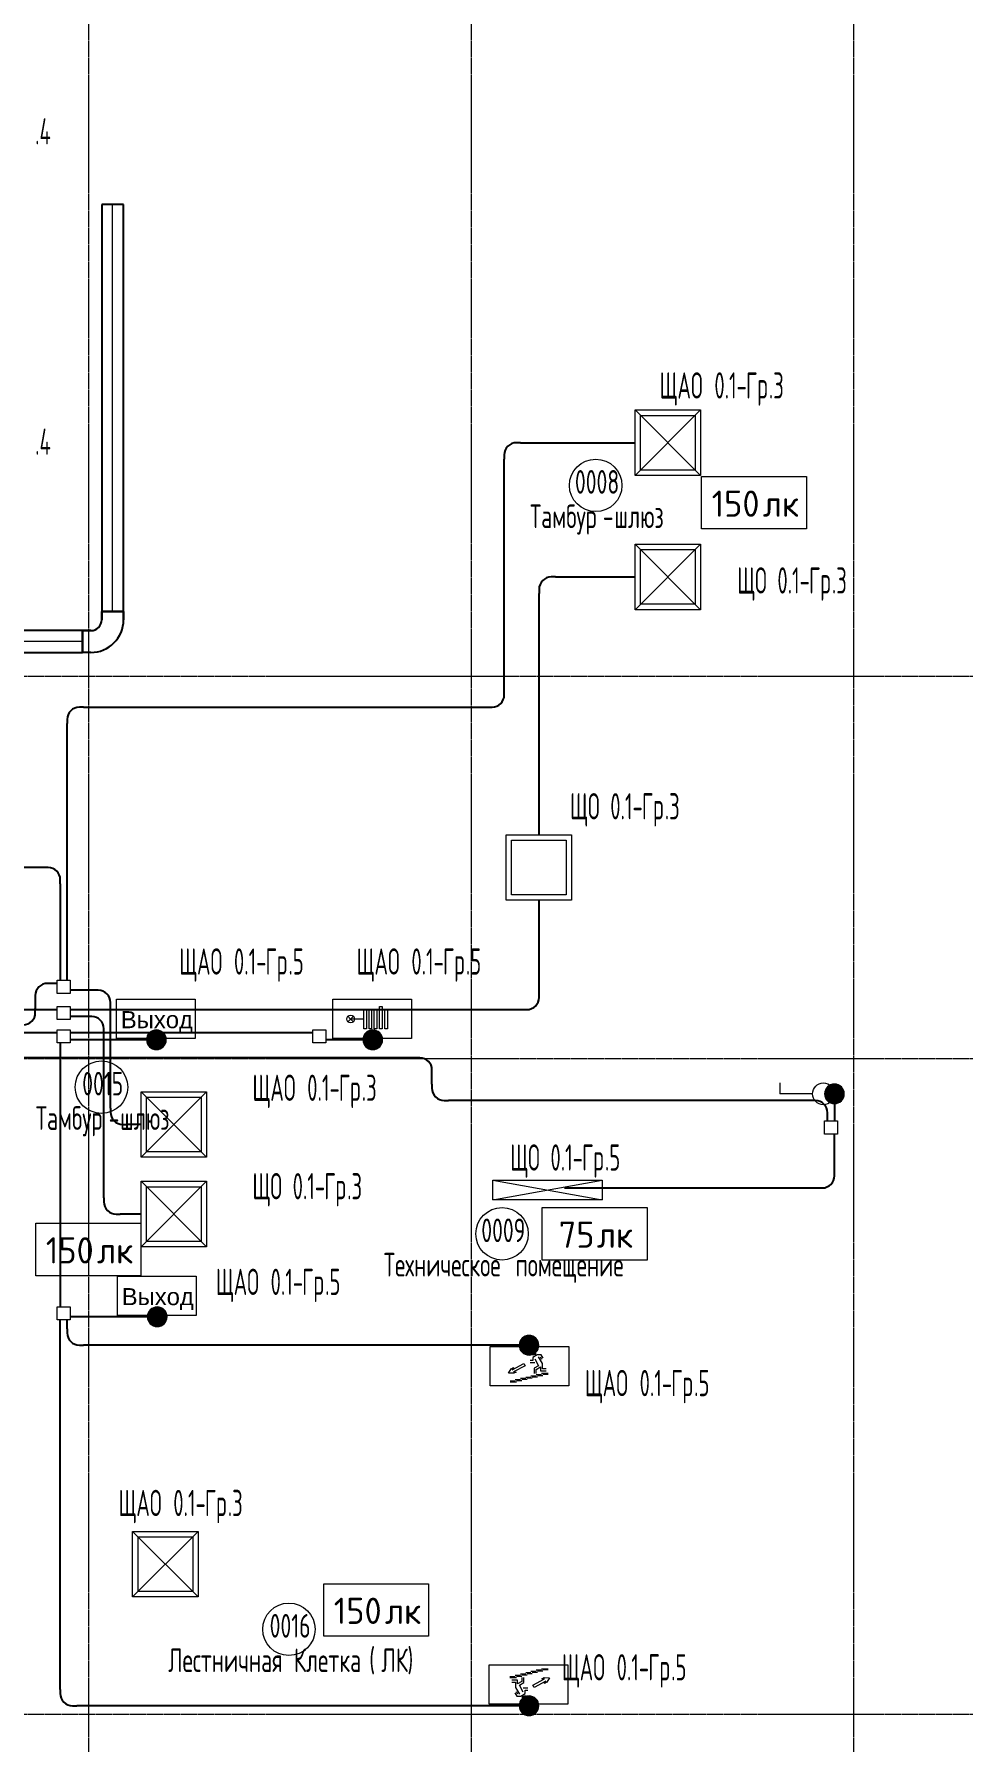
# Model space of a CAD drawing. Header units: millimetres. Extents: x -4730 to 98194, y -4296 to 93388.
# Drawn here: x 50502 to 59000, y 36750 to 52380 of the extents above; entities that cross this region are included whole.
import ezdxf

# ---------------------------------------------------------------- set-up
doc = ezdxf.new("R2010")
doc.units = ezdxf.units.MM
doc.linetypes.add('Линия сетки', pattern=[22.225, 12.7, -3.175, 3.175, -3.175])
for name, color, linetype, lineweight, true_color in [('Кабельные лотки', 5, 'Continuous', 25, 0x0000ff), ('Короба', 7, 'Continuous', 25, 0x008000), ('Опуск', 7, 'Continuous', 18, 0x007f00), ('Соединительные детали кабельных лотков', 5, 'Continuous', 25, 0x0000ff), ('Соединительные детали коробов', 7, 'Continuous', 25, 0x008000), ('Типовые аннотации', 5, 'Continuous', 18, 0x0000ff)]:
    doc.layers.add(name, color=color, linetype=linetype, lineweight=lineweight, true_color=true_color)
for name, color, linetype, lineweight in [('Марки помещений', 7, 'Continuous', 9), ('Марки силовых электроприборов', 7, 'Continuous', 9), ('Осевая линия', 7, 'Continuous', 18), ('Оси', 7, 'Continuous', 9)]:
    doc.layers.add(name, color=color, linetype=linetype, lineweight=lineweight)
doc.styles.add('Arial', font='arial.ttf', dxfattribs={"height": 156})
doc.styles.add('GOST Common', font='GOST_Common.ttf', dxfattribs={"width": 0.6, "height": 240})
doc.styles.add('GOST Common_1', font='GOST_Common.ttf', dxfattribs={"height": 240})
doc.styles.add('GOST Common_4', font='GOST_Common.ttf', dxfattribs={"width": 0.7, "height": 216})

# ---------------------------------------------------------------- blocks, each defined once
blk = doc.blocks.new('M_Короб_ отвод - Плоский торец - ПВХ - Стандартная-2386742-Подвал')
at = {"layer": 'Соединительные детали коробов'}
for p, q in [((2894, 82640), (2856, 82640)), ((3006, 82640), (2894, 82640)), ((3006, 82640), (3006, 82640))]:
    blk.add_line(p, q, dxfattribs=at)
blk = doc.blocks.new('M_Короб_ отвод - Плоский торец - ПВХ - Стандартная-V1-Подвал')
at = {"layer": 'Соединительные детали коробов'}
for p, q in [((0, 111.95), (0, 150.05)), ((-150.05, 0), (-111.95, 0))]:
    blk.add_line(p, q, dxfattribs=at)
blk.add_arc((-111.95, 111.95), 111.95, 270, 0, dxfattribs=at)
blk = doc.blocks.new('M_Горизонтальный изгиб-колено для канального - Стандартная-2451758-Подвал')
at = {"layer": 'Соединительные детали кабельных лотков'}
for p, q in [((-100, 200), (-100, 275)), ((100, 275), (-100, 275)), ((-100, 275), (100, 275)), ((-100, 275), (-100, 275)), ((-100, 275), (-100, 200)), ((100, 200), (100, 275)), ((100, 275), (100, 275)), ((100, 275), (100, 200)), ((-275, 100), (-275, 100)), ((-275, 100), (-275, -100)), ((-275, -100), (-275, 100)), ((-275, 100), (-200, 100)), ((-200, 100), (-275, 100)), ((-275, -100), (-275, -100)), ((-200, -100), (-275, -100)), ((-200, -100), (-275, -100))]:
    blk.add_line(p, q, dxfattribs=at)
for radius, end in [(100, 360), (300, 360), (100, 0), (300, 0)]:
    blk.add_arc((-200, 200), radius, 270, end, dxfattribs=at)
blk = doc.blocks.new('ADSK_Марка_Помещение - Номер Имя-85223-Подвал')
at = {"layer": 'Марки помещений'}
blk.add_circle((0, 0), 2, dxfattribs=at)
blk = doc.blocks.new('Морка помещения_освещённость_ - Морка помещения_освещённость_-1484368-Подвал')
at = {"layer": 'Марки помещений', "color": 190, "true_color": 0x8000ff}
for p, q in [((-4, 0), (-4, 4)), ((-4, 4), (4, 4)), ((4, 4), (4, 0)), ((4, 0), (-4, 0))]:
    blk.add_line(p, q, dxfattribs=at)

msp = doc.modelspace()

# ---------------------------------------------------------------- hatches: boundary and pattern name
at = {"layer": 'Опуск'}
h = msp.add_hatch(color=256, dxfattribs=at)
edge = h.paths.add_edge_path(flags=0)
edge.add_arc((51620, 43175), 90, 180, 360)
edge.add_arc((51620, 43175), 90, 0, 180)
h = msp.add_hatch(color=256, dxfattribs=at)
edge = h.paths.add_edge_path(flags=0)
edge.add_arc((53600, 43175), 90, 180, 360)
edge.add_arc((53600, 43175), 90, 0, 180)
h = msp.add_hatch(color=256, dxfattribs=at)
edge = h.paths.add_edge_path(flags=0)
edge.add_arc((57825, 42680), 90, 180, 360)
edge.add_arc((57825, 42680), 90, 0, 180)
h = msp.add_hatch(color=256, dxfattribs=at)
edge = h.paths.add_edge_path(flags=0)
edge.add_arc((51628.149, 40640), 90, 180, 360)
edge.add_arc((51628.149, 40640), 90, 0, 180)
h = msp.add_hatch(color=256, dxfattribs=at)
edge = h.paths.add_edge_path(flags=0)
edge.add_arc((55030, 40380), 90, 180, 360)
edge.add_arc((55030, 40380), 90, 0, 180)
h = msp.add_hatch(color=256, dxfattribs=at)
edge = h.paths.add_edge_path(flags=0)
edge.add_arc((55030, 37080), 90, 180, 360)
edge.add_arc((55030, 37080), 90, 0, 180)

# ---------------------------------------------------------------- linework, layer by layer
at = {"layer": 'Кабельные лотки'}
for p, q in [((51320, 50820), (51120, 50820)), ((51120, 50820), (51120, 47095)), ((51320, 47095), (51320, 50820)), ((51320, 47095), (51120, 47095)), ((50945, 46920), (43016.5, 46920)), ((50945, 46720), (50945, 46920)), ((43016.5, 46720), (50945, 46720))]:
    msp.add_line(p, q, dxfattribs=at)
at = {"layer": 'Короба'}
for p, q in [((54953.6655, 48640), (56004.764, 48640)), ((54803.6155, 46370.05), (54803.6155, 48489.95)), ((55272.314, 47411.2796), (56004.764, 47411.2796)), ((55122.264, 45049.7126), (55122.264, 47261.2296)), ((50953.6655, 46220), (54653.5655, 46220)), ((50803.6155, 43720), (50803.6155, 46069.95)), ((50590.5655, 44752.2126), (49959.764, 44752.2126)), ((50740.6155, 44602.1626), (50740.6155, 43720)), ((55122.264, 43601.55), (55122.264, 44454.7126)), ((50712.1155, 43691.5), (50662.1655, 43691.5)), ((51049.95, 43628.5), (50832.1155, 43628.5)), ((50512.1155, 43541.45), (50512.1155, 43461.55)), ((51200, 42550.05), (51200, 43478.45)), ((49370.05, 43451.5), (50712.1155, 43451.5)), ((50832.1155, 43451.5), (54972.214, 43451.5)), ((50989.95, 43388.5), (50832.1155, 43388.5)), ((50712.1155, 43238), (43732.1155, 43238)), ((50740.6155, 43146.5), (50740.6155, 40731.5)), ((53052.1155, 43238), (50832.1155, 43238)), ((51469.95, 43175), (50832.1155, 43175)), ((51140, 41730.05), (51140, 43238.45)), ((53449.95, 43175), (53172.1155, 43175)), ((53991.95, 43010), (46023.6201, 43010)), ((54142, 42770.05), (54142, 42859.95)), ((57611.95, 42620), (54292.05, 42620)), ((57825, 42529.95), (57825, 42432.3571)), ((51484.764, 42400), (51350.05, 42400)), ((57762, 42432.3571), (57762, 42469.95)), ((57825, 41969.2969), (57825, 42312.3571)), ((55356.1731, 41819.2469), (57674.95, 41819.2469)), ((51484.764, 41580), (51290.05, 41580)), ((51478.099, 40640), (50832.1155, 40640)), ((50740.6155, 37230.05), (50740.6155, 40611.5)), ((50803.6155, 40530.05), (50803.6155, 40611.5)), ((54879.95, 40380), (50953.6655, 40380)), ((54879.95, 37080), (50890.6655, 37080))]:
    msp.add_line(p, q, dxfattribs=at)
at = {"layer": 'Опуск'}
for centre, start, end in [((51620, 43175), 0, 180), ((51620, 43175), 180, 0), ((53600, 43175), 0, 180), ((53600, 43175), 180, 0), ((57825, 42680), 0, 180), ((57825, 42680), 180, 0), ((51628.149, 40640), 0, 180), ((51628.149, 40640), 180, 0), ((55030, 40380), 0, 180), ((55030, 40380), 180, 0), ((55030, 37080), 0, 180), ((55030, 37080), 180, 0)]:
    msp.add_arc(centre, 90, start, end, dxfattribs=at)
at = {"layer": 'Осевая линия'}
for p, q in [((51220, 47095), (51220, 50820)), ((50945, 46820), (43016.5, 46820))]:
    msp.add_line(p, q, dxfattribs=at)
at = {"layer": 'Оси', "linetype": 'Линия сетки'}
for p, q in [((51000, 93388.3703), (51000, -3096.3487)), ((54500, 93388.3703), (54500, -3096.3487)), ((58000, 93388.3703), (58000, -3096.3487)), ((98194.2682, 46500), (-3530.0173, 46500)), ((98194.2682, 43000), (-3530.0173, 43000)), ((98194.2682, 37000), (-3530.0173, 37000))]:
    msp.add_line(p, q, dxfattribs=at)
at = {"layer": 'Типовые аннотации', "color": 1, "true_color": 0xff0000}
for p, q in [((56000, 48940), (56600, 48940)), ((56000, 48340), (56000, 48940)), ((56000, 48940), (56600, 48340)), ((56000, 48340), (56600, 48940)), ((56600, 48940), (56600, 48340)), ((56050, 48890), (56550, 48890)), ((56050, 48390), (56050, 48890)), ((56550, 48890), (56550, 48390)), ((56600, 48340), (56000, 48340)), ((56550, 48390), (56050, 48390)), ((53234.9821, 43188.2548), (53234.9821, 43548.2548)), ((53234.9821, 43548.2548), (53954.9821, 43548.2548)), ((53517.8665, 43455.153), (53541.8665, 43455.153)), ((53517.8665, 43275.153), (53517.8665, 43455.153)), ((53541.8665, 43455.153), (53541.8665, 43275.153)), ((53565.8665, 43455.153), (53589.8665, 43455.153)), ((53565.8665, 43275.153), (53565.8665, 43455.153)), ((53589.8665, 43455.153), (53589.8665, 43275.153)), ((53613.8665, 43455.153), (53637.8665, 43455.153)), ((53613.8665, 43275.153), (53613.8665, 43455.153)), ((53637.8665, 43455.153), (53637.8665, 43275.153)), ((53661.8665, 43479.153), (53685.8665, 43479.153)), ((53661.8665, 43275.153), (53661.8665, 43479.153)), ((53685.8665, 43479.153), (53685.8665, 43275.153)), ((53709.8665, 43455.153), (53733.8665, 43455.153)), ((53709.8665, 43275.153), (53709.8665, 43455.153)), ((53733.8665, 43455.153), (53733.8665, 43275.153)), ((53954.9821, 43548.2548), (53954.9821, 43188.2548)), ((53372.4107, 43390.6088), (53397.8665, 43365.153)), ((53397.8665, 43365.153), (53372.4107, 43339.6971)), ((53423.3224, 43390.6088), (53397.8665, 43365.153)), ((53517.8665, 43365.153), (53397.8665, 43365.153)), ((53397.8665, 43365.153), (53423.3224, 43339.6971)), ((53954.9821, 43188.2548), (53234.9821, 43188.2548)), ((53541.8665, 43275.153), (53517.8665, 43275.153)), ((53589.8665, 43275.153), (53565.8665, 43275.153)), ((53637.8665, 43275.153), (53613.8665, 43275.153)), ((53685.8665, 43275.153), (53661.8665, 43275.153)), ((53733.8665, 43275.153), (53709.8665, 43275.153)), ((51480, 42700), (52080, 42700)), ((51480, 42100), (51480, 42700)), ((51480, 42700), (52080, 42100)), ((51480, 42100), (52080, 42700)), ((52080, 42700), (52080, 42100)), ((51530, 42650), (52030, 42650)), ((51530, 42150), (51530, 42650)), ((52030, 42650), (52030, 42150)), ((52080, 42100), (51480, 42100)), ((52030, 42150), (51530, 42150)), ((51402.5, 38675.6627), (52002.5, 38675.6627)), ((51402.5, 38075.6627), (51402.5, 38675.6627)), ((51402.5, 38675.6627), (52002.5, 38075.6627)), ((51402.5, 38075.6627), (52002.5, 38675.6627)), ((51452.5, 38625.6627), (51952.5, 38625.6627)), ((51452.5, 38125.6627), (51452.5, 38625.6627)), ((51952.5, 38625.6627), (51952.5, 38125.6627)), ((52002.5, 38675.6627), (52002.5, 38075.6627)), ((52002.5, 38075.6627), (51402.5, 38075.6627)), ((51952.5, 38125.6627), (51452.5, 38125.6627))]:
    msp.add_line(p, q, dxfattribs=at)
at = {"layer": 'Типовые аннотации'}
for p, q in [((56000, 47711.2796), (56600, 47711.2796)), ((56000, 47111.2796), (56000, 47711.2796)), ((56000, 47711.2796), (56600, 47111.2796)), ((56000, 47111.2796), (56600, 47711.2796)), ((56600, 47711.2796), (56600, 47111.2796)), ((56050, 47661.2796), (56550, 47661.2796)), ((56050, 47161.2796), (56050, 47661.2796)), ((56550, 47661.2796), (56550, 47161.2796)), ((56600, 47111.2796), (56000, 47111.2796)), ((56550, 47161.2796), (56050, 47161.2796)), ((54820, 45052.2126), (55420, 45052.2126)), ((54820, 44452.2126), (54820, 45052.2126)), ((55420, 45052.2126), (55420, 44452.2126)), ((54870, 45002.2126), (55370, 45002.2126)), ((54870, 44502.2126), (54870, 45002.2126)), ((55370, 45002.2126), (55370, 44502.2126)), ((55420, 44452.2126), (54820, 44452.2126)), ((55370, 44502.2126), (54870, 44502.2126)), ((57324.3567, 42780), (57324.3567, 42680)), ((57624.3567, 42680), (57324.3567, 42680)), ((54700, 41890), (55700, 41890)), ((54700, 41710), (54700, 41890)), ((54700, 41890), (55700, 41710)), ((54700, 41710), (55700, 41890)), ((55700, 41890), (55700, 41710)), ((51480, 41880), (52080, 41880)), ((51480, 41280), (51480, 41880)), ((51480, 41880), (52080, 41280)), ((51480, 41280), (52080, 41880)), ((51530, 41830), (52030, 41830)), ((51530, 41330), (51530, 41830)), ((52030, 41830), (52030, 41330)), ((52080, 41880), (52080, 41280)), ((55700, 41710), (54700, 41710)), ((52080, 41280), (51480, 41280)), ((52030, 41330), (51530, 41330))]:
    msp.add_line(p, q, dxfattribs=at)
at = {"layer": 'Типовые аннотации', "color": 7}
for p, q in [((50712.1155, 43720), (50832.1155, 43720)), ((50712.1155, 43600), (50712.1155, 43720)), ((50832.1155, 43720), (50832.1155, 43600)), ((50832.1155, 43600), (50712.1155, 43600)), ((50712.1155, 43480), (50832.1155, 43480)), ((50712.1155, 43360), (50712.1155, 43480)), ((50832.1155, 43480), (50832.1155, 43360)), ((50832.1155, 43360), (50712.1155, 43360)), ((50712.1155, 43266.5), (50832.1155, 43266.5)), ((50712.1155, 43146.5), (50712.1155, 43266.5)), ((50832.1155, 43146.5), (50712.1155, 43146.5)), ((50832.1155, 43266.5), (50832.1155, 43146.5)), ((53052.1155, 43266.5), (53172.1155, 43266.5)), ((53052.1155, 43146.5), (53052.1155, 43266.5)), ((53172.1155, 43146.5), (53052.1155, 43146.5)), ((53172.1155, 43266.5), (53172.1155, 43146.5)), ((57733.5, 42432.3571), (57853.5, 42432.3571)), ((57733.5, 42312.3571), (57733.5, 42432.3571)), ((57853.5, 42432.3571), (57853.5, 42312.3571)), ((57853.5, 42312.3571), (57733.5, 42312.3571)), ((50712.1155, 40731.5), (50832.1155, 40731.5)), ((50712.1155, 40611.5), (50712.1155, 40731.5)), ((50832.1155, 40731.5), (50832.1155, 40611.5)), ((50832.1155, 40611.5), (50712.1155, 40611.5))]:
    msp.add_line(p, q, dxfattribs=at)
at = {"layer": 'Типовые аннотации', "color": 96, "true_color": 0x008000}
for p, q in [((51254.9821, 43188.2548), (51254.9821, 43548.2548)), ((51254.9821, 43548.2548), (51974.9821, 43548.2548)), ((51974.9821, 43548.2548), (51974.9821, 43188.2548)), ((51974.9821, 43188.2548), (51254.9821, 43188.2548)), ((51263.131, 40653.2548), (51263.131, 41013.2548)), ((51263.131, 41013.2548), (51983.131, 41013.2548)), ((51983.131, 41013.2548), (51983.131, 40653.2548)), ((51983.131, 40653.2548), (51263.131, 40653.2548)), ((54675.0179, 40006.7452), (54675.0179, 40366.7452)), ((54675.0179, 40366.7452), (55395.0179, 40366.7452)), ((55395.0179, 40366.7452), (55395.0179, 40006.7452)), ((54868.2593, 40165.0653), (54889.4837, 40176.2689)), ((54876.7047, 40155.954), (54982.827, 40211.9725)), ((54889.4837, 40176.2689), (54876.7047, 40155.954)), ((54994.0306, 40190.748), (54887.9084, 40134.7296)), ((54982.827, 40211.9725), (54994.0306, 40190.748)), ((55064.1791, 40238.3891), (55040.1791, 40238.3891)), ((55040.1791, 40220.3891), (55082.1791, 40220.3891)), ((55105.7483, 40292.3891), (55064.1791, 40268.3891)), ((55064.1791, 40268.3891), (55064.1791, 40238.3891)), ((55118.1791, 40192.4276), (55076.6099, 40168.4276)), ((55082.1791, 40254.7814), (55118.1791, 40192.4276)), ((55094.6099, 40158.0353), (55134.1406, 40180.8584)), ((55141.7483, 40292.3891), (55105.7483, 40292.3891)), ((55152.1406, 40212.0353), (55116.1406, 40274.3891)), ((55131.356, 40274.3891), (55144.1599, 40252.2122)), ((55134.1406, 40180.8584), (55134.1406, 40146.0353)), ((55159.7483, 40261.2122), (55141.7483, 40292.3891)), ((55152.1406, 40164.0353), (55152.1406, 40212.0353)), ((54842.7011, 40124.4355), (54868.2593, 40165.0653)), ((54890.6667, 40122.6164), (54842.7011, 40124.4355)), ((54856.1175, 40052.7205), (54904.1175, 40052.7205)), ((54916.1175, 40040.7205), (54856.1175, 40040.7205)), ((54887.9084, 40134.7296), (54911.8911, 40133.82)), ((54911.8911, 40133.82), (54890.6667, 40122.6164)), ((54904.1175, 40064.7205), (54952.1175, 40064.7205)), ((54964.1175, 40052.7205), (54916.1175, 40052.7205)), ((54952.1175, 40076.7205), (55000.1175, 40076.7205)), ((55012.1175, 40064.7205), (54964.1175, 40064.7205)), ((55000.1175, 40088.7205), (55048.1175, 40088.7205)), ((55060.1175, 40076.7205), (55012.1175, 40076.7205)), ((55048.1175, 40100.7205), (55096.1175, 40100.7205)), ((55108.1175, 40088.7205), (55060.1175, 40088.7205)), ((55076.6099, 40168.4276), (55076.6099, 40120.4276)), ((55094.6099, 40120.4276), (55094.6099, 40158.0353)), ((55096.1175, 40112.7205), (55144.1175, 40112.7205)), ((55156.1175, 40100.7205), (55108.1175, 40100.7205)), ((55134.1406, 40146.0353), (55188.1406, 40146.0353)), ((55144.1175, 40124.7205), (55204.1175, 40124.7205)), ((55188.1406, 40164.0353), (55152.1406, 40164.0353)), ((55204.1175, 40112.7205), (55156.1175, 40112.7205)), ((55395.0179, 40006.7452), (54675.0179, 40006.7452)), ((54664.9821, 37093.2548), (54664.9821, 37453.2548)), ((54664.9821, 37453.2548), (55384.9821, 37453.2548)), ((54903.8825, 37359.2795), (54951.8825, 37359.2795)), ((54951.8825, 37371.2795), (54999.8825, 37371.2795)), ((55011.8825, 37359.2795), (54963.8825, 37359.2795)), ((54999.8825, 37383.2795), (55047.8825, 37383.2795)), ((55059.8825, 37371.2795), (55011.8825, 37371.2795)), ((55047.8825, 37395.2795), (55095.8825, 37395.2795)), ((55107.8825, 37383.2795), (55059.8825, 37383.2795)), ((55095.8825, 37407.2795), (55143.8825, 37407.2795)), ((55155.8825, 37395.2795), (55107.8825, 37395.2795)), ((55143.8825, 37419.2795), (55203.8825, 37419.2795)), ((55203.8825, 37407.2795), (55155.8825, 37407.2795)), ((55384.9821, 37453.2548), (55384.9821, 37093.2548)), ((54855.8825, 37347.2795), (54903.8825, 37347.2795)), ((54915.8825, 37335.2795), (54855.8825, 37335.2795)), ((54925.8594, 37313.9647), (54871.8594, 37313.9647)), ((54871.8594, 37295.9647), (54907.8594, 37295.9647)), ((54907.8594, 37295.9647), (54907.8594, 37247.9647)), ((54907.8594, 37247.9647), (54943.8594, 37185.6109)), ((54928.644, 37185.6109), (54915.8401, 37207.7878)), ((54963.8825, 37347.2795), (54915.8825, 37347.2795)), ((54925.8594, 37279.1416), (54925.8594, 37313.9647)), ((54965.3901, 37301.9647), (54925.8594, 37279.1416)), ((54941.8209, 37267.5724), (54983.3901, 37291.5724)), ((54977.8209, 37205.2186), (54941.8209, 37267.5724)), ((54965.3901, 37339.5724), (54965.3901, 37301.9647)), ((55019.8209, 37239.6109), (54977.8209, 37239.6109)), ((54983.3901, 37291.5724), (54983.3901, 37339.5724)), ((54995.8209, 37191.6109), (54995.8209, 37221.6109)), ((54995.8209, 37221.6109), (55019.8209, 37221.6109)), ((55065.9694, 37269.252), (55172.0916, 37325.2704)), ((55077.173, 37248.0275), (55065.9694, 37269.252)), ((55183.2953, 37304.046), (55077.173, 37248.0275)), ((55148.1089, 37326.18), (55169.3333, 37337.3836)), ((55172.0916, 37325.2704), (55148.1089, 37326.18)), ((55169.3333, 37337.3836), (55217.2988, 37335.5645)), ((55170.5162, 37283.7311), (55183.2953, 37304.046)), ((55191.7407, 37294.9347), (55170.5162, 37283.7311)), ((55217.2988, 37335.5645), (55191.7407, 37294.9347)), ((55384.9821, 37093.2548), (54664.9821, 37093.2548)), ((54900.2517, 37198.7878), (54918.2517, 37167.6109)), ((54918.2517, 37167.6109), (54954.2517, 37167.6109)), ((54954.2517, 37167.6109), (54995.8209, 37191.6109))]:
    msp.add_line(p, q, dxfattribs=at)
at = {"layer": 'Типовые аннотации', "color": 1, "true_color": 0xff0000}
msp.add_circle((53397.8665, 43365.153), 36, dxfattribs=at)
at = {"layer": 'Типовые аннотации'}
msp.add_circle((57724.3567, 42680), 100, dxfattribs=at)
at = {"layer": 'Типовые аннотации', "color": 96, "true_color": 0x008000}
for centre in [(55066.1818, 40312.9203), (54993.8182, 37147.0797)]:
    msp.add_circle(centre, 24, dxfattribs=at)

# ---------------------------------------------------------------- block references
at = {"layer": 'Марки помещений', "xscale": 120, "yscale": 120, "zscale": 120}
for p in [(55640.2105, 48249.5171), (51117.538, 42741.6048), (54783.255, 41399.5196), (52832.7755, 37779.5436)]:
    msp.add_blockref('ADSK_Марка_Помещение - Номер Имя-85223-Подвал', p, dxfattribs=at)
at = {"layer": 'Марки помещений', "color": 190, "true_color": 0x8000ff, "xscale": 120, "yscale": 120, "zscale": 120}
for p in [(57089.1848, 47850.5885), (55630.3404, 41159.5196), (50996.4645, 41016.1624), (53631.3157, 37717.0532)]:
    msp.add_blockref('Морка помещения_освещённость_ - Морка помещения_освещённость_-1484368-Подвал', p, dxfattribs=at)
at = {"layer": 'Соединительные детали кабельных лотков'}
msp.add_blockref('M_Горизонтальный изгиб-колено для канального - Стандартная-2451758-Подвал', (51220, 46820), dxfattribs=at)
msp.add_blockref('M_Горизонтальный изгиб-колено для канального - Стандартная-2451758-Подвал', (51220, 46820), dxfattribs=at)
at = {"layer": 'Соединительные детали коробов'}
for name, p, rotation in [('M_Короб_ отвод - Плоский торец - ПВХ - Стандартная-V1-Подвал', (54803.6155, 48640), 180), ('M_Короб_ отвод - Плоский торец - ПВХ - Стандартная-V1-Подвал', (55122.264, 47411.2796), 180), ('M_Короб_ отвод - Плоский торец - ПВХ - Стандартная-V1-Подвал', (50803.6155, 46220), 180), ('M_Короб_ отвод - Плоский торец - ПВХ - Стандартная-V1-Подвал', (50740.6155, 44752.2126), 90), ('M_Короб_ отвод - Плоский торец - ПВХ - Стандартная-V1-Подвал', (50512.1155, 43691.5), 180), ('M_Короб_ отвод - Плоский торец - ПВХ - Стандартная-V1-Подвал', (51200, 43628.5), 90), ('M_Короб_ отвод - Плоский торец - ПВХ - Стандартная-V1-Подвал', (51140, 43388.5), 90), ('M_Короб_ отвод - Плоский торец - ПВХ - Стандартная-V1-Подвал', (54142, 43010), 90), ('M_Короб_ отвод - Плоский торец - ПВХ - Стандартная-V1-Подвал', (54142, 42620), 270), ('M_Короб_ отвод - Плоский торец - ПВХ - Стандартная-2386742-Подвал', (140465, 39673.9886), 90), ('M_Короб_ отвод - Плоский торец - ПВХ - Стандартная-V1-Подвал', (51200, 42400), 270), ('M_Короб_ отвод - Плоский торец - ПВХ - Стандартная-V1-Подвал', (57762, 42620), 90), ('M_Короб_ отвод - Плоский торец - ПВХ - Стандартная-V1-Подвал', (51140, 41580), 270), ('M_Короб_ отвод - Плоский торец - ПВХ - Стандартная-V1-Подвал', (50803.6155, 40380), 270), ('M_Короб_ отвод - Плоский торец - ПВХ - Стандартная-V1-Подвал', (50740.6155, 37080), 270)]:
    msp.add_blockref(name, p, dxfattribs=dict(at, rotation=rotation))
for name, p in [('M_Короб_ отвод - Плоский торец - ПВХ - Стандартная-V1-Подвал', (54803.6155, 46220)), ('M_Короб_ отвод - Плоский торец - ПВХ - Стандартная-V1-Подвал', (50512.1155, 43311.5)), ('M_Короб_ отвод - Плоский торец - ПВХ - Стандартная-V1-Подвал', (55122.264, 43451.5)), ('M_Короб_ отвод - Плоский торец - ПВХ - Стандартная-2386742-Подвал', (48613.9886, -39465)), ('M_Короб_ отвод - Плоский торец - ПВХ - Стандартная-2386742-Подвал', (50593.9886, -39465)), ('M_Короб_ отвод - Плоский торец - ПВХ - Стандартная-V1-Подвал', (57825, 41819.2469)), ('M_Короб_ отвод - Плоский торец - ПВХ - Стандартная-2386742-Подвал', (48622.1376, -42000)), ('M_Короб_ отвод - Плоский торец - ПВХ - Стандартная-2386742-Подвал', (52023.9886, -42260)), ('M_Короб_ отвод - Плоский торец - ПВХ - Стандартная-2386742-Подвал', (52023.9886, -45560))]:
    msp.add_blockref(name, p, dxfattribs=at)

# ---------------------------------------------------------------- texts
at = {"layer": 'Марки помещений', "char_height": 216, "attachment_point": 1, "style": 'GOST Common_4'}
for s, insert, width in [('0008', (55450.317, 48389.5387), 511.7973), ('Тамбур', (55039.137, 48074.742), 808.101), ('шлюз', (55811.4558, 48074.742), 572.404875), ('\\fGOST Common|b0|i0|c204|p34|;\\W.7;-', (55705.887, 48074.742), 127.949325), ('0015', (50941.5045, 42881.6264), 478.126425), ('Тамбур', (50516.4645, 42566.8298), 808.101), ('шлюз', (51288.7832, 42566.8298), 572.404875), ('\\fGOST Common|b0|i0|c204|p34|;\\W.7;-', (51183.2145, 42566.8298), 127.949325), ('0009', (54593.3615, 41539.5412), 511.7973), ('Техническое', (53701.2815, 41224.7445), 1400.7084), ('\\fGOST Common|b0|i0|c204|p34|;\\W.7; ', (54856.9815, 41224.7445), 60.607575), ('помещение', (54906.9878, 41224.7445), 1212.1515), ('0016', (52656.742, 37919.5651), 478.126425), ('Лестничная', (51728.542, 37604.7685), 1333.36665), ('\\fGOST Common|b0|i0|c204|p34|;\\W.7; ', (52828.6795, 37604.7685), 60.607575), ('Клетка', (52878.6858, 37604.7685), 835.0377), (' (', (53567.6608, 37604.7685), 134.6835), ('ЛК', (53678.7858, 37604.7685), 289.569525), ('\\fGOST Common|b0|i0|c204|p34|;\\W.7;)', (53917.7045, 37604.7685), 74.075925)]:
    msp.add_mtext(s, dxfattribs=dict(at, insert=insert, width=width))
at = {"layer": 'Марки помещений', "color": 190, "true_color": 0x8000ff, "char_height": 240, "attachment_point": 1, "style": 'GOST Common_1'}
for s, insert, width in [('150', (56701.3009, 48202.3005), 567.59475), ('лк', (57169.6134, 48202.3005), 413.67075), ('75', (55301.8566, 41511.2316), 423.291), ('лк', (55651.1066, 41511.2316), 413.67075), ('150', (50608.5806, 41367.8744), 567.59475), ('лк', (51076.8931, 41367.8744), 413.67075), ('150', (53243.4318, 38068.7651), 567.59475), ('лк', (53711.7443, 38068.7651), 413.67075)]:
    msp.add_mtext(s, dxfattribs=dict(at, insert=insert, width=width))
at = {"layer": 'Марки силовых электроприборов', "char_height": 240, "attachment_point": 1, "style": 'GOST Common'}
for s, insert, width in [('.4', (50510.1623, 51609.8869), 196.2531), ('ЩАО', (56224.5352, 49284.3231), 502.17705), (' 0.1-', (56638.8727, 49284.3231), 455.99985), ('Гр', (57015.1102, 49284.3231), 253.9746), ('.3', (57224.6602, 49284.3231), 173.1645), ('.4', (50510.1623, 48769.8869), 196.2531), ('ЩО', (56934.634, 47499.5337), 340.55685), (' 0.1-', (57215.6215, 47499.5337), 455.99985), ('Гр', (57591.859, 47499.5337), 253.9746), ('.3', (57801.409, 47499.5337), 173.1645), ('ЩО', (55405.2915, 45432.395), 340.55685), (' 0.1-', (55686.279, 45432.395), 455.99985), ('Гр', (56062.5165, 45432.395), 253.9746), ('.3', (56272.0665, 45432.395), 173.1645), ('ЩАО', (51828.1078, 44011.8661), 502.17705), (' 0.1-', (52242.4453, 44011.8661), 455.99985), ('Гр', (52618.6828, 44011.8661), 253.9746), ('.5', (52828.2328, 44011.8661), 178.93665), ('ЩАО', (53451.7653, 44011.8661), 502.17705), (' 0.1-', (53866.1028, 44011.8661), 455.99985), ('Гр', (54242.3403, 44011.8661), 253.9746), ('.5', (54451.8903, 44011.8661), 178.93665), ('ЩАО', (52498.8148, 42855.8355), 502.17705), (' 0.1-', (52913.1523, 42855.8355), 455.99985), ('Гр', (53289.3898, 42855.8355), 253.9746), ('.3', (53498.9398, 42855.8355), 173.1645), ('ЩО', (54857.6665, 42217.814), 340.55685), (' 0.1-', (55138.654, 42217.814), 455.99985), ('Гр', (55514.8915, 42217.814), 253.9746), ('.5', (55724.4415, 42217.814), 178.93665), ('ЩО', (52498.8148, 41954.9897), 340.55685), (' 0.1-', (52779.8023, 41954.9897), 455.99985), ('Гр', (53156.0398, 41954.9897), 253.9746), ('.3', (53365.5898, 41954.9897), 173.1645), ('ЩАО', (52163.653, 41079.8139), 502.17705), (' 0.1-', (52577.9905, 41079.8139), 455.99985), ('Гр', (52954.228, 41079.8139), 253.9746), ('.5', (53163.778, 41079.8139), 178.93665), ('ЩАО', (55540.4055, 40153.2167), 502.17705), (' 0.1-', (55954.743, 40153.2167), 455.99985), ('Гр', (56330.9805, 40153.2167), 253.9746), ('.5', (56540.5305, 40153.2167), 178.93665), ('ЩАО', (51273.0253, 39055.8451), 502.17705), (' 0.1-', (51687.3628, 39055.8451), 455.99985), ('Гр', (52063.6003, 39055.8451), 253.9746), ('.3', (52273.1503, 39055.8451), 173.1645), ('ЩАО', (55330.1708, 37551.9114), 502.17705), (' 0.1-', (55744.5083, 37551.9114), 455.99985), ('Гр', (56120.7458, 37551.9114), 253.9746), ('.5', (56330.2958, 37551.9114), 178.93665)]:
    msp.add_mtext(s, dxfattribs=dict(at, insert=insert, width=width))
at = {"layer": 'Типовые аннотации', "color": 96, "lineweight": 9, "true_color": 0x008000, "char_height": 156, "width": 769.62, "attachment_point": 1, "style": 'Arial'}
for insert in [(51295.125, 43437.4194), (51303.274, 40902.4194)]:
    msp.add_mtext('Выход', dxfattribs=dict(at, insert=insert))

doc.saveas('drawing.dxf')
